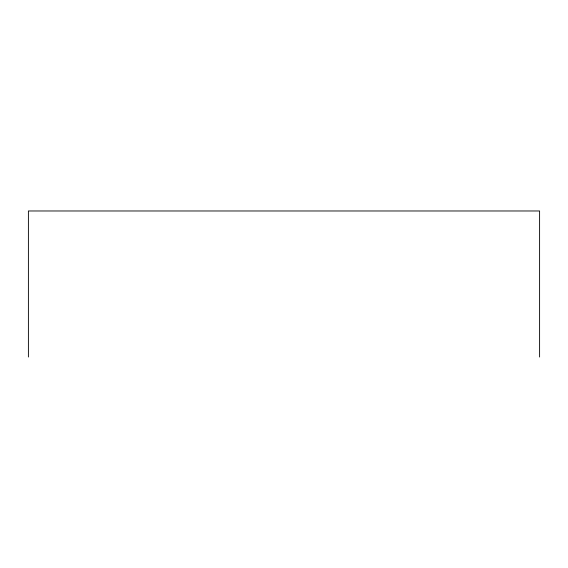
<?xml version="1.0" encoding="UTF-8"?>
<svg xmlns="http://www.w3.org/2000/svg" width="568" height="568" viewBox="0 0 568 568"><rect width="100%" height="100%" fill="white"/><g stroke="black" fill="none" stroke-linecap="round" stroke-linejoin="round"><path stroke-width="0.85" d="M539.6 357.024L539.6 210.976L28.4 210.976L28.4 357.024"/></g></svg>
